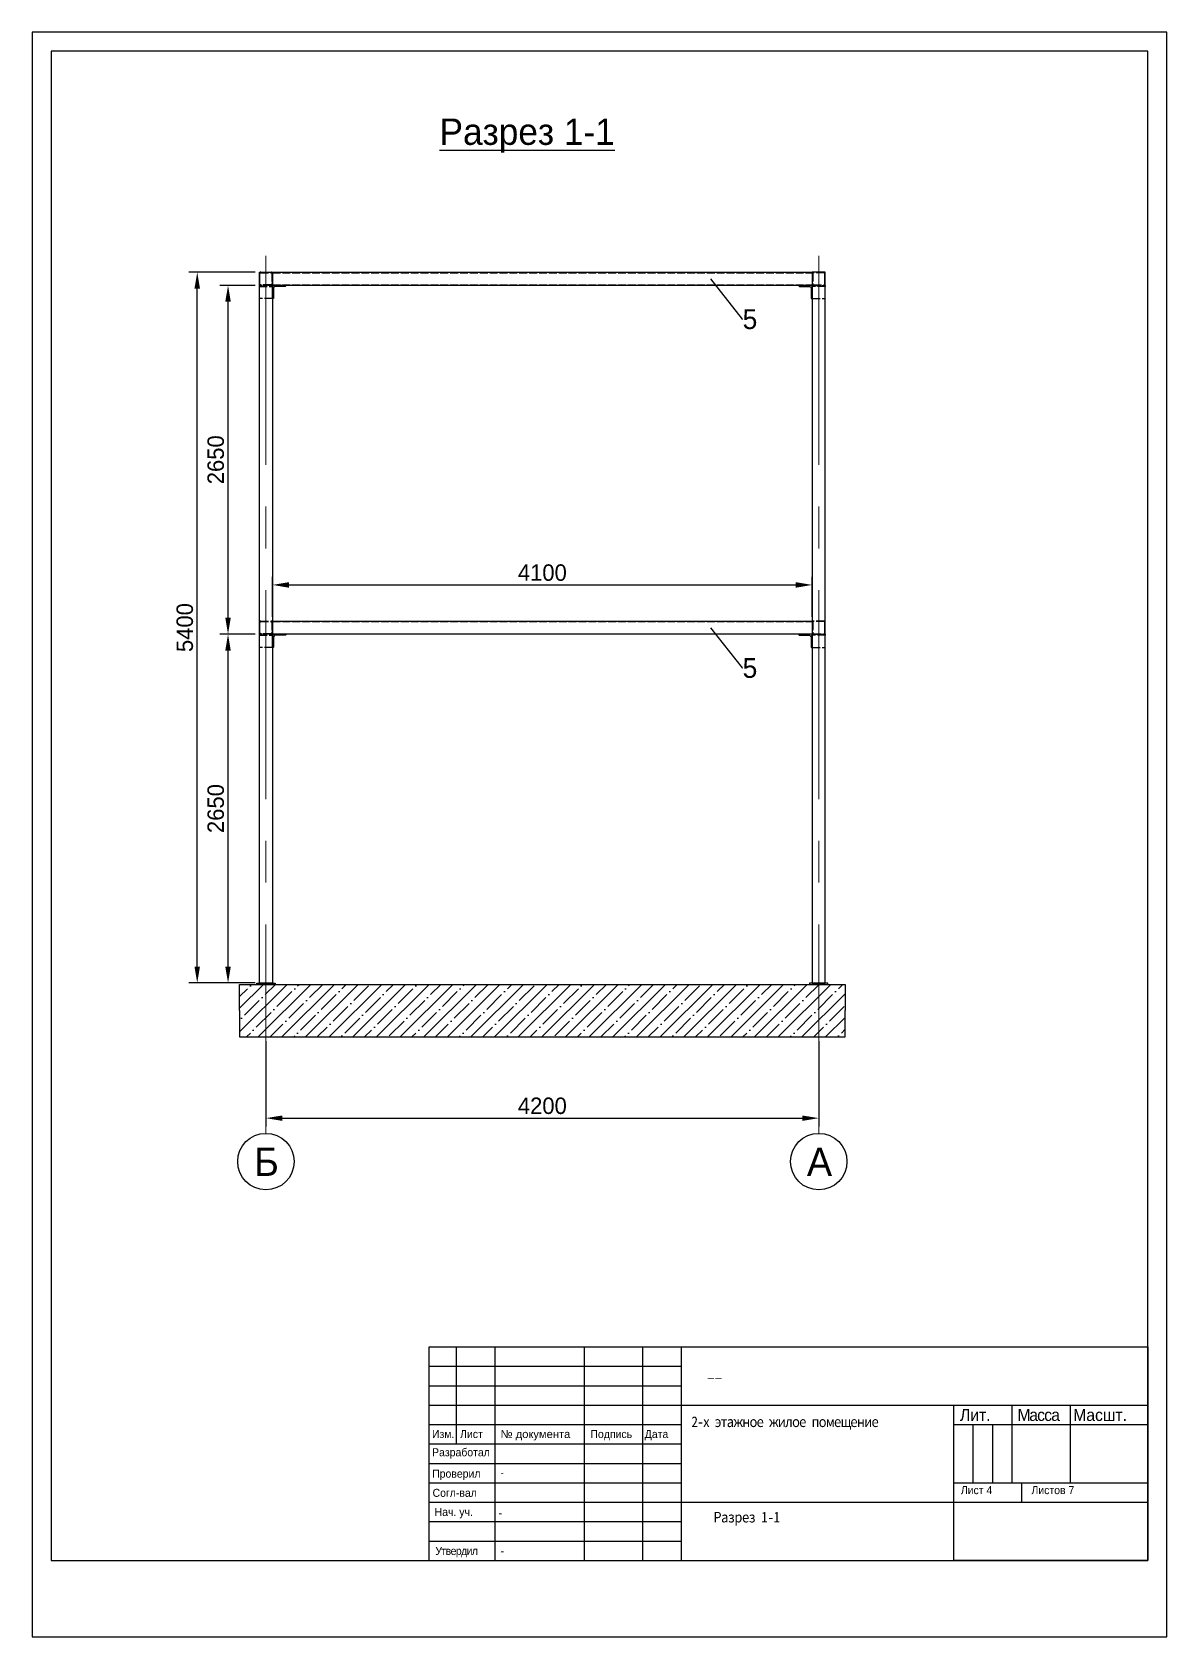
# Model space of a CAD drawing. Header units: millimetres. Extents: x 436607 to 472555, y -237992 to -212524.
# Drawn here: x 454824 to 463446, y -224716 to -212524 of the extents above; entities that cross this region are included whole.
import ezdxf
from ezdxf import colors
from ezdxf.entities.mleader import LeaderData, LeaderLine
from ezdxf.math import Vec2, Vec3

# ---------------------------------------------------------------- set-up
doc = ezdxf.new("R2010")
doc.units = ezdxf.units.MM
doc.header["$LTSCALE"] = 50
for name, pattern in [('ACAD_ISO02W100', [15, 12, -3]), ('осевая', [50.8, 31.75, -6.35, 6.35, -6.35]), ('штриховая', [19.05, 12.7, -6.35])]:
    doc.linetypes.add(name, pattern=pattern)
doc.layers.add('Штрава', color=131, linetype='Continuous')
doc.styles.add('SS', font='Gulim.ttf')
doc.dimstyles.get("Standard").update_dxf_attribs({"dimscale": 500, "dimtxt": 0.18, "dimasz": 0.18, "dimexe": 0.18, "dimexo": 0.0625, "dimgap": 0.09, "dimtad": 0, "dimtih": 1, "dimtoh": 1, "dimdec": 0, "dimzin": 0, "dimdsep": 46, "dimtxsty": 'Standard', "dimcen": 0.09, "dimadec": 0, "dimazin": 0, "dimtfac": 1, "dimtdec": 0, "dimtofl": 0, "dimtmove": 0, "dimatfit": 3, "dimfxl": 0, "dimtolj": 1, "dimtzin": 0, "dimarcsym": 0})

# ---------------------------------------------------------------- blocks, each defined once
blk = doc.blocks.new('*D41')
at = {"color": 0, "lineweight": -2}
for p, q in [((456520, -214348), (456016, -214348)), ((456079, -219623), (456079, -214473)), ((456520, -219748), (456016, -219748))]:
    blk.add_line(p, q, dxfattribs=at)
at = {"color": 0}
for points in [[(456058, -214473), (456100, -214473), (456079, -214348)], [(456058, -219623), (456100, -219623), (456079, -219748)]]:
    blk.add_solid(points, dxfattribs=at)
at = {"layer": 'Defpoints', "color": 0}
for p in [(456079, -214348), (456551, -214348), (456551, -219748)]:
    blk.add_point(p, dxfattribs=at)
at = {"color": 0, "insert": (455985, -217048), "char_height": 125, "attachment_point": 5, "rotation": 90}
blk.add_mtext('5400', dxfattribs=at)
blk = doc.blocks.new('*D42')
at = {"color": 0, "lineweight": -2}
for p, q in [((456520, -217098), (456251, -217098)), ((456313, -219623), (456313, -217223)), ((456520, -219748), (456251, -219748))]:
    blk.add_line(p, q, dxfattribs=at)
at = {"color": 0}
for points in [[(456292, -217223), (456334, -217223), (456313, -217098)], [(456292, -219623), (456334, -219623), (456313, -219748)]]:
    blk.add_solid(points, dxfattribs=at)
at = {"layer": 'Defpoints', "color": 0}
for p in [(456313, -217098), (456551, -217098), (456551, -219748)]:
    blk.add_point(p, dxfattribs=at)
at = {"color": 0, "insert": (456220, -218423), "char_height": 125, "attachment_point": 5, "rotation": 90}
blk.add_mtext('2650', dxfattribs=at)
blk = doc.blocks.new('*D43')
at = {"color": 0, "lineweight": -2}
for p, q in [((456520, -214448), (456251, -214448)), ((456313, -216973), (456313, -214573)), ((456520, -217098), (456251, -217098))]:
    blk.add_line(p, q, dxfattribs=at)
at = {"color": 0}
for points in [[(456292, -214573), (456334, -214573), (456313, -214448)], [(456292, -216973), (456334, -216973), (456313, -217098)]]:
    blk.add_solid(points, dxfattribs=at)
at = {"layer": 'Defpoints', "color": 0}
for p in [(456313, -214448), (456551, -214448), (456551, -217098)]:
    blk.add_point(p, dxfattribs=at)
at = {"color": 0, "insert": (456220, -215773), "char_height": 125, "attachment_point": 5, "rotation": 90}
blk.add_mtext('2650', dxfattribs=at)
blk = doc.blocks.new('*D44')
at = {"color": 0, "lineweight": -2}
for p, q in [((456601, -220190), (456601, -220838)), ((460801, -220190), (460801, -220838)), ((456726, -220775), (460676, -220775))]:
    blk.add_line(p, q, dxfattribs=at)
at = {"color": 0}
for points in [[(456726, -220755), (456726, -220796), (456601, -220775)], [(460676, -220755), (460676, -220796), (460801, -220775)]]:
    blk.add_solid(points, dxfattribs=at)
at = {"layer": 'Defpoints', "color": 0}
for p in [(456601, -220158), (460801, -220158), (460801, -220775)]:
    blk.add_point(p, dxfattribs=at)
at = {"color": 0, "insert": (458701, -220682), "char_height": 125, "attachment_point": 5}
blk.add_mtext('4200', dxfattribs=at)
blk = doc.blocks.new('*D45')
at = {"color": 0, "lineweight": -2}
for p, q in [((456651, -216967), (456651, -216662)), ((460751, -216967), (460751, -216662)), ((456776, -216724), (460626, -216724))]:
    blk.add_line(p, q, dxfattribs=at)
at = {"color": 0}
for points in [[(456776, -216703), (456776, -216745), (456651, -216724)], [(460626, -216703), (460626, -216745), (460751, -216724)]]:
    blk.add_solid(points, dxfattribs=at)
at = {"layer": 'Defpoints', "color": 0}
for p in [(460751, -216724), (456651, -216998), (460751, -216998)]:
    blk.add_point(p, dxfattribs=at)
at = {"color": 0, "insert": (458701, -216631), "char_height": 125, "attachment_point": 5}
blk.add_mtext('4100', dxfattribs=at)
blk = doc.blocks.new('Рамка А3 (Г)')
at = {"color": 8}
blk.add_lwpolyline([(0, 0), (420, 0), (420, 297), (0, 297)], close=True, dxfattribs=at)
at = {"color": 5}
blk.add_lwpolyline([(20, 5), (415, 5), (415, 292), (20, 292)], close=True, dxfattribs=at)

msp = doc.modelspace()

# ---------------------------------------------------------------- hatches: boundary and pattern name
h = msp.add_hatch()
h.set_pattern_fill('ANSI35', color=256, scale=20)
h.set_pattern_definition([(45, (9108.62, 0), (-89.80256, 89.80256), []), (45, (9198.42, 0), (-89.80256, 89.80256), [158.75, -31.75, 0, -31.75])])
h.paths.add_polyline_path([(456601.012, -219758.481), (456401.012, -219758.481), (456401.012, -219958.481), (456401.012, -220158.481), (456601.012, -220158.481)])
h.paths.add_polyline_path([(461001.012, -220158.481), (461001.012, -219758.481), (456601.012, -219758.481), (456601.012, -220158.481)])

# ---------------------------------------------------------------- linework, layer by layer
at = {"color": 1, "linetype": 'осевая', "lineweight": 5}
for p, q in [((456601.012, -220890.943), (456601.012, -214158.481)), ((460801.012, -220890.943), (460801.012, -214158.481))]:
    msp.add_line(p, q, dxfattribs=at)
at = {"lineweight": 30}
msp.add_line((456651.012, -214348.481), (460751.012, -214348.481), dxfattribs=at)
at = {"linetype": 'ACAD_ISO02W100', "ltscale": 0.1}
for p, q in [((456651.012, -214352.481), (460751.012, -214352.481)), ((456651.012, -214444.481), (460751.012, -214444.481)), ((456651.012, -217002.481), (460751.012, -217002.481)), ((456651.012, -217094.481), (460751.012, -217094.481))]:
    msp.add_line(p, q, dxfattribs=at)
for p, q in [((456651.012, -216998.481), (460751.012, -216998.481)), ((457841.201, -224135.873), (457841.201, -222512.632)), ((457841.201, -222512.632), (463301.196, -222512.632)), ((458047.796, -223250.469), (458047.796, -222512.632)), ((458342.931, -224135.873), (458342.931, -222512.632)), ((459021.741, -224135.873), (459021.741, -222512.632)), ((459464.443, -224135.873), (459464.443, -222512.632)), ((459759.578, -224135.873), (459759.578, -222512.632)), ((463301.196, -222512.632), (463301.196, -224135.873)), ((457841.201, -222660.199), (459759.578, -222660.199)), ((457841.201, -222807.767), (459759.578, -222807.767)), ((457841.201, -222955.334), (463301.196, -222955.334)), ((457841.201, -222955.334), (463301.196, -222955.334)), ((461825.522, -222955.334), (461825.522, -224135.873)), ((462268.224, -222955.334), (462268.224, -223545.604)), ((462710.926, -222955.334), (462710.926, -223545.604)), ((457841.201, -223102.901), (459759.578, -223102.901)), ((461825.522, -223102.901), (463301.196, -223102.901)), ((461973.089, -223102.901), (461973.089, -223545.604)), ((462120.657, -223102.901), (462120.657, -223545.604)), ((457841.201, -223250.469), (459759.578, -223250.469)), ((457841.201, -223250.469), (459759.578, -223250.469)), ((457841.201, -223398.036), (459759.578, -223398.036)), ((457841.201, -223398.036), (459759.578, -223398.036)), ((457841.201, -223545.604), (459759.578, -223545.604)), ((461825.522, -223545.604), (463301.196, -223545.604)), ((462340.974, -223545.604), (462340.974, -223693.171)), ((457841.201, -223693.171), (463301.196, -223693.171)), ((457841.201, -223840.739), (459759.578, -223840.739)), ((457841.201, -223840.739), (459759.578, -223840.739)), ((457841.201, -223988.306), (459759.578, -223988.306))]:
    msp.add_line(p, q)
at = {"lineweight": 30}
for points in [[(456601.012, -219748.481), (456551.012, -219748.481), (456551.012, -214348.481), (456651.012, -214348.481), (456651.012, -219748.481), (456601.012, -219748.481)], [(456651.012, -214448.481), (456651.012, -214348.481), (460751.012, -214348.481), (460751.012, -214448.481), (456651.012, -214448.481)], [(460801.012, -219748.481), (460851.012, -219748.481), (460851.012, -214348.481), (460751.012, -214348.481), (460751.012, -219748.481), (460801.012, -219748.481)], [(456651.012, -217098.481), (456651.012, -216998.481), (460751.012, -216998.481), (460751.012, -217098.481), (456651.012, -217098.481)], [(456401.012, -219958.481), (456401.012, -219758.481), (461001.012, -219758.481), (461001.012, -219958.481)], [(456601.012, -219748.481), (456671.012, -219748.481), (456671.012, -219758.481), (456531.012, -219758.481), (456531.012, -219748.481), (456601.012, -219748.481)], [(460801.012, -219748.481), (460731.012, -219748.481), (460731.012, -219758.481), (460871.012, -219758.481), (460871.012, -219748.481), (460801.012, -219748.481)], [(456401.012, -219958.481), (456401.012, -220158.481), (461001.012, -220158.481), (461001.012, -219958.481)]]:
    msp.add_lwpolyline(points, dxfattribs=at)
at = {"linetype": 'ACAD_ISO02W100', "ltscale": 0.1}
for points in [[(456551.012, -214398.481), (456551.012, -214358.481, -0.414213562), (456561.012, -214348.481), (456641.012, -214348.481, -0.414213562), (456651.012, -214358.481), (456651.012, -214438.481, -0.414213562), (456641.012, -214448.481), (456561.012, -214448.481, -0.414213562), (456551.012, -214438.481), (456551.012, -214398.481)], [(460851.012, -214398.481), (460851.012, -214358.481, 0.414213562), (460841.012, -214348.481), (460761.012, -214348.481, 0.414213562), (460751.012, -214358.481), (460751.012, -214438.481, 0.414213562), (460761.012, -214448.481), (460841.012, -214448.481, 0.414213562), (460851.012, -214438.481), (460851.012, -214398.481)], [(456555.012, -214398.481), (456555.012, -214398.481), (456555.012, -214358.481, -0.414213562), (456561.012, -214352.481), (456641.012, -214352.481, -0.414213562), (456647.012, -214358.481), (456647.012, -214438.481, -0.414213562), (456641.012, -214444.481), (456561.012, -214444.481, -0.414213562), (456555.012, -214438.481), (456555.012, -214398.481)], [(460847.012, -214398.481), (460847.012, -214398.481), (460847.012, -214358.481, 0.414213562), (460841.012, -214352.481), (460761.012, -214352.481, 0.414213562), (460755.012, -214358.481), (460755.012, -214438.481, 0.414213562), (460761.012, -214444.481), (460841.012, -214444.481, 0.414213562), (460847.012, -214438.481), (460847.012, -214398.481)], [(456551.012, -217048.481), (456551.012, -217008.481, -0.414213562), (456561.012, -216998.481), (456641.012, -216998.481, -0.414213562), (456651.012, -217008.481), (456651.012, -217088.481, -0.414213562), (456641.012, -217098.481), (456561.012, -217098.481, -0.414213562), (456551.012, -217088.481), (456551.012, -217048.481)], [(456555.012, -217048.481), (456555.012, -217048.481), (456555.012, -217008.481, -0.414213562), (456561.012, -217002.481), (456641.012, -217002.481, -0.414213562), (456647.012, -217008.481), (456647.012, -217088.481, -0.414213562), (456641.012, -217094.481), (456561.012, -217094.481, -0.414213562), (456555.012, -217088.481), (456555.012, -217048.481)], [(460851.012, -217048.481), (460851.012, -217008.481, 0.414213562), (460841.012, -216998.481), (460761.012, -216998.481, 0.414213562), (460751.012, -217008.481), (460751.012, -217088.481, 0.414213562), (460761.012, -217098.481), (460841.012, -217098.481, 0.414213562), (460851.012, -217088.481), (460851.012, -217048.481)], [(460847.012, -217048.481), (460847.012, -217048.481), (460847.012, -217008.481, 0.414213562), (460841.012, -217002.481), (460761.012, -217002.481, 0.414213562), (460755.012, -217008.481), (460755.012, -217088.481, 0.414213562), (460761.012, -217094.481), (460841.012, -217094.481, 0.414213562), (460847.012, -217088.481), (460847.012, -217048.481)]]:
    msp.add_lwpolyline(points, format="xyb", dxfattribs=at)
for points in [[(456651.012, -214448.481), (456551.012, -214448.481), (456551.012, -214456.481), (456651.012, -214456.481), (456651.012, -214548.481), (456551.012, -214548.481), (456551.012, -214456.481)], [(460751.012, -214448.481), (460851.012, -214448.481), (460851.012, -214456.481), (460751.012, -214456.481), (460751.012, -214548.481), (460851.012, -214548.481), (460851.012, -214456.481)], [(456651.012, -217098.481), (456551.012, -217098.481), (456551.012, -217106.481), (456651.012, -217106.481), (456651.012, -217198.481), (456551.012, -217198.481), (456551.012, -217106.481)], [(460751.012, -217098.481), (460851.012, -217098.481), (460851.012, -217106.481), (460751.012, -217106.481), (460751.012, -217198.481), (460851.012, -217198.481), (460851.012, -217106.481)]]:
    msp.add_lwpolyline(points, dxfattribs=at)
at = {"lineweight": 30}
for points in [[(456651.012, -214448.481), (456751.012, -214448.481), (456751.012, -214452.481, -0.414213562), (456747.012, -214456.481), (456671.012, -214456.481, 0.414213562), (456659.012, -214468.481), (456659.012, -214544.481, -0.414213562), (456655.012, -214548.481), (456651.012, -214548.481), (456651.012, -214448.481)], [(460751.012, -214448.481), (460651.012, -214448.481), (460651.012, -214452.481, 0.414213562), (460655.012, -214456.481), (460731.012, -214456.481, -0.414213562), (460743.012, -214468.481), (460743.012, -214544.481, 0.414213562), (460747.012, -214548.481), (460751.012, -214548.481), (460751.012, -214448.481)], [(456651.012, -217098.481), (456751.012, -217098.481), (456751.012, -217102.481, -0.414213562), (456747.012, -217106.481), (456671.012, -217106.481, 0.414213562), (456659.012, -217118.481), (456659.012, -217194.481, -0.414213562), (456655.012, -217198.481), (456651.012, -217198.481), (456651.012, -217098.481)], [(460751.012, -217098.481), (460651.012, -217098.481), (460651.012, -217102.481, 0.414213562), (460655.012, -217106.481), (460731.012, -217106.481, -0.414213562), (460743.012, -217118.481), (460743.012, -217194.481, 0.414213562), (460747.012, -217198.481), (460751.012, -217198.481), (460751.012, -217098.481)]]:
    msp.add_lwpolyline(points, format="xyb", dxfattribs=at)
for centre in [(456601.012, -221105.318), (460801.012, -221105.318)]:
    msp.add_circle(centre, 214.375)
at = {"layer": 'Штрава', "color": 1, "lineweight": -2}
msp.add_lwpolyline([(463301.196, -223693.171), (463301.196, -224135.873), (461825.522, -224135.873)], dxfattribs=at)

# ---------------------------------------------------------------- block references
at = {"xscale": 29.03040000000619, "yscale": 29.030399999996, "zscale": 29.0304, "rotation": 90}
msp.add_blockref('Рамка А3 (Г)', (463446.348, -224716.481), dxfattribs=at)

# ---------------------------------------------------------------- texts
at = {"attachment_point": 1}
for s, insert, char_height, width in [('{\\LРазрез 1-1}', (457920.102, -213180.547), 200, 2051.41864), ('{\\fSimSun|b0|i0|c204|p2;__}', (459950.946, -222651.352), 87.5, 3476.38102), ('{\\fSimSun|b0|i0|c204|p2;\\W0.9;\\T0.9;2-х этажное жилое помещение}', (459834.037, -223041.624), 80.5, 1948.55157), ('{\\fSimSun|b0|i0|c204|p2;\\W0.9;\\T0.95;Разрез 1-1}', (460000.335, -223766.428), 80.5, 1603.62214)]:
    msp.add_mtext(s, dxfattribs=dict(at, insert=insert, char_height=char_height, width=width))
at = {"linetype": 'штриховая', "char_height": 214.375, "width": 182.77993, "attachment_point": 1}
for s, insert in [(' Б', (456511.248, -220999.646)), (' А', (460711.248, -220999.646))]:
    msp.add_mtext(s, dxfattribs=dict(at, insert=insert))
at = {"attachment_point": 1, "style": 'SS'}
for s, insert, char_height, width in [('{\\H1.5x;Лит.}', (461873.94, -222984.564), 60.81075, 346.62043), ('{\\H1.5x;\\T0.9;Масса}', (462311.31, -222984.564), 60.81075, 346.62043), ('{\\H1.5x;Масшт.}', (462734.736, -222984.564), 60.81075, 346.62043), ('Изм.', (457862.59, -223144.853), 60.8108, 346.62043), ('Лист', (458076.037, -223144.853), 60.8108, 346.62043), ('{\\fArial|b0|i0|c204|p34;№ документа}', (458383.846, -223144.853), 60.81075, 623.91817), ('Подпись ', (459066.459, -223144.853), 60.8108, 346.62043), ('Дата', (459479.126, -223144.853), 60.8108, 346.62043), ('Разработал', (457863.282, -223283.207), 60.8108, 346.62043), ('Проверил', (457863.971, -223445.496), 60.8108, 346.62043), ('-', (458382.354, -223438.805), 60.811, 716.35064), ('Согл-вал', (457867.076, -223591.407), 60.8108, 346.62043), ('{\\fGulim|b0|i0|c129|p50;Лист }4{\\fGulim|b0|i0|c129|p50; }', (461880.587, -223571.028), 60.81075, 346.62043), ('{\\fGulim|b0|i0|c129|p50;Листов }7', (462417.076, -223571.028), 60.81075, 778.43012), ('Нач. уч.', (457882.679, -223736.503), 60.8108, 346.62043), ('{\\T0.85;-}', (458368.714, -223743.332), 60.8108, 678.29025), ('{\\T0.9;Утвердил}', (457887.81, -224032.813), 60.81075, 346.62043), ('{\\T0.85;-}', (458383.397, -224032.813), 60.8108, 667.41591)]:
    msp.add_mtext(s, dxfattribs=dict(at, insert=insert, char_height=char_height, width=width))

# ---------------------------------------------------------------- dimensions: what is measured, and where the dimension line sits
for base, p1, p2, picture, middle in [((456078.992, -214348.481), (456551.012, -219748.481), (456551.012, -214348.481), '*D41', (455985.242, -217048.481)), ((456313.286, -214448.481), (456551.012, -217098.481), (456551.012, -214448.481), '*D43', (456219.536, -215773.481)), ((456313.286, -217098.481), (456551.012, -219748.481), (456551.012, -217098.481), '*D42', (456219.536, -218423.481))]:
    dim = msp.add_linear_dim(base=base, p1=p1, p2=p2, angle=90, dimstyle='Standard', override={"dimscale": 50, "dimtxt": 2.5, "dimasz": 2.5, "dimexe": 1.25, "dimexo": 0.625, "dimgap": 0.625, "dimtad": 1, "dimtih": 0, "dimtoh": 0, "dimdec": 2, "dimzin": 8, "dimdsep": 44, "dimcen": 2.5, "dimtdec": 2, "dimtofl": 1, "dimfxl": 1.5, "dimtolj": 0, "dimtzin": 8})
    dim.commit()
    dim.dimension.update_dxf_attribs({"geometry": picture, "text_midpoint": middle})
for base, p1, p2, picture, middle in [((460751.012, -216724.312), (456651.012, -216998.481), (460751.012, -216998.481), '*D45', (458701.012, -216630.562)), ((460801.012, -220775.342), (456601.012, -220158.481), (460801.012, -220158.481), '*D44', (458701.012, -220681.592))]:
    dim = msp.add_linear_dim(base=base, p1=p1, p2=p2, dimstyle='Standard', override={"dimscale": 50, "dimtxt": 2.5, "dimasz": 2.5, "dimexe": 1.25, "dimexo": 0.625, "dimgap": 0.625, "dimtad": 1, "dimtih": 0, "dimtoh": 0, "dimdec": 2, "dimzin": 8, "dimdsep": 44, "dimcen": 2.5, "dimtdec": 2, "dimtofl": 1, "dimfxl": 1.5, "dimtolj": 0, "dimtzin": 8})
    dim.commit()
    dim.dimension.update_dxf_attribs({"geometry": picture, "text_midpoint": middle})

# ---------------------------------------------------------------- leaders
ml = msp.add_multileader_mtext('Standard')
ml.set_content('5', color=256)
ml.set_leader_properties()
ml.build(insert=Vec2(0, 0))
ml.multileader.update_dxf_attribs({"text_right_attachment_type": 6, "dogleg_length": 0.36})
ctx = ml.context
ctx.base_point, ctx.char_height, ctx.plane_origin = Vec3(460220.8, -214704.932), 150, Vec3(459887.933, -214895.599)
ctx.right_attachment = 6
notes = []
notes.append((ctx, [(0, (1, 1, 0), (460220.44, -214704.932), (1, 0), 0.36, [(0, [(459975.982, -214396.245)], 0, [])])]))
ctx.mtext.insert, ctx.mtext.flow_direction = Vec3(460222.8, -214629.932), 5
ml = msp.add_multileader_mtext('Standard')
ml.set_content('5', color=256)
ml.set_leader_properties()
ml.build(insert=Vec2(0, 0))
ml.multileader.update_dxf_attribs({"text_right_attachment_type": 6, "dogleg_length": 0.36})
ctx = ml.context
ctx.base_point, ctx.char_height, ctx.plane_origin = Vec3(460220.8, -217354.932), 150, Vec3(459887.933, -217545.599)
ctx.right_attachment = 6
notes.append((ctx, [(0, (1, 1, 0), (460220.44, -217354.932), (1, 0), 0.36, [(0, [(459975.982, -217046.245)], 0, [])])]))
ctx.mtext.insert, ctx.mtext.flow_direction = Vec3(460222.8, -217279.932), 5
for ctx, leaders in notes:
    for number, flags, end, landing, length, lines in leaders:
        leader = LeaderData()
        leader.index, (leader.has_last_leader_line, leader.has_dogleg_vector, leader.attachment_direction) = number, flags
        leader.last_leader_point, leader.dogleg_vector, leader.dogleg_length = Vec3(end), Vec3(landing), length
        for number, points, colour, breaks in lines:
            line = LeaderLine()
            line.index, line.vertices, line.color, line.breaks = number, Vec3.list(points), colors.encode_raw_color(colour), breaks
            leader.lines.append(line)
        ctx.leaders.append(leader)

doc.saveas('drawing.dxf')
